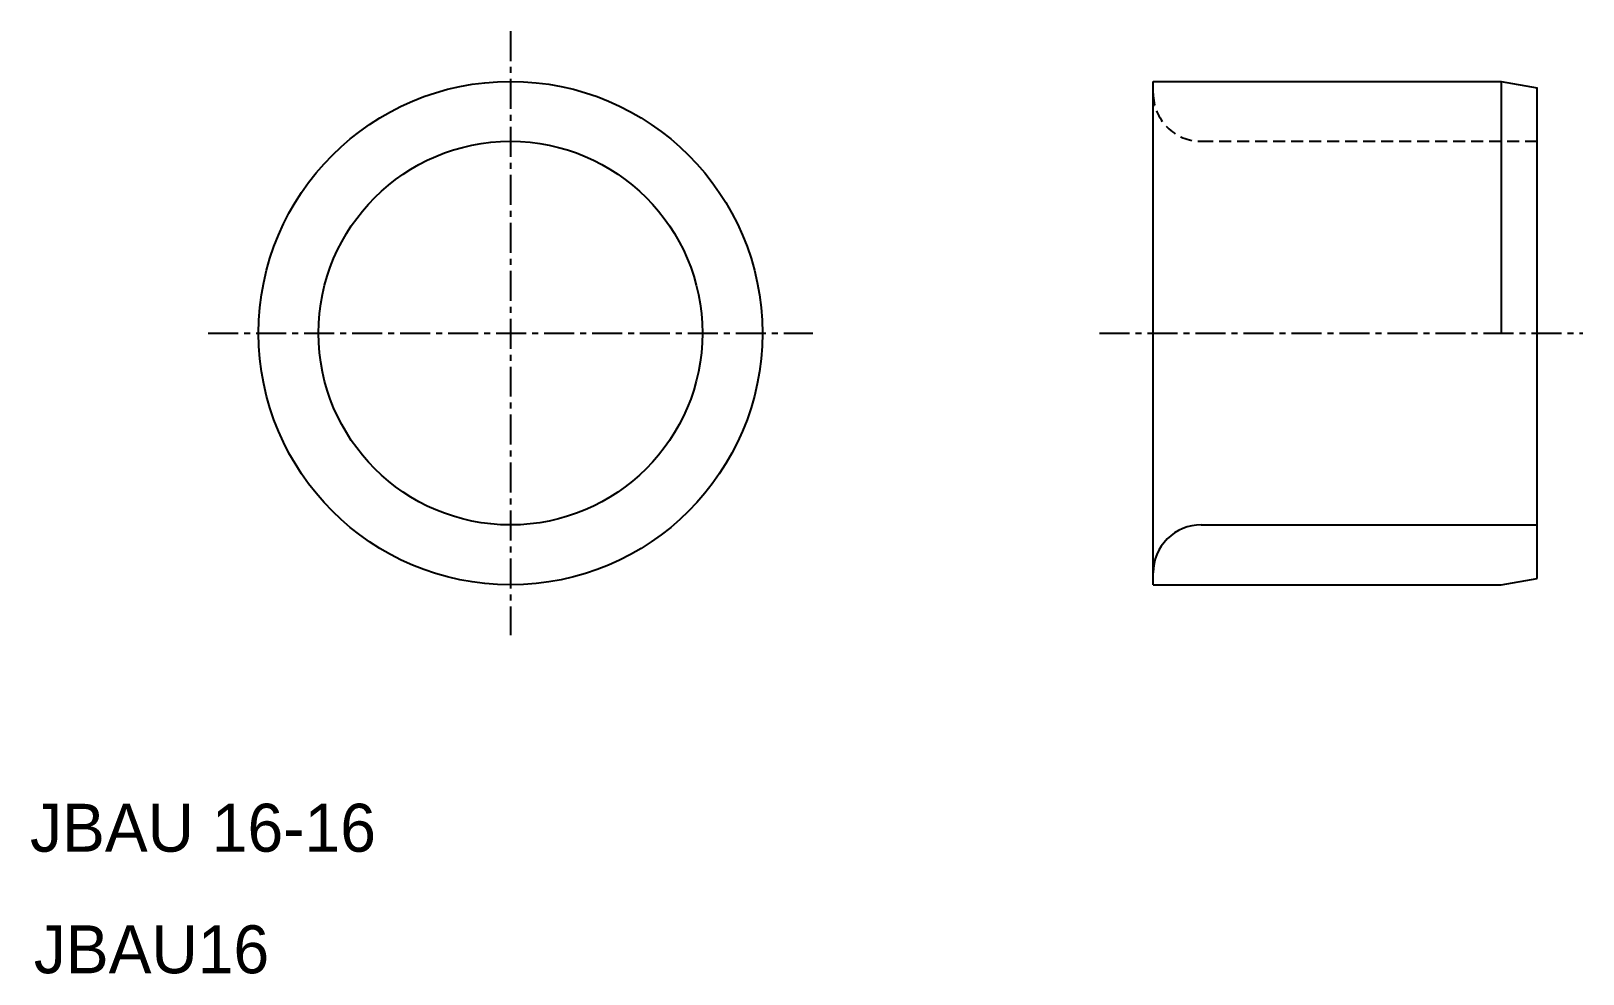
# Model space of a CAD drawing. Extents: x 66.2 to 130.9, y 135.9 to 175.2.
import ezdxf

# ---------------------------------------------------------------- set-up
doc = ezdxf.new("R2010")
doc.units = 0
doc.linetypes.add('CENTER', pattern=[2, 1.25, -0.25, 0.25, -0.25])
doc.linetypes.add('DASHED', pattern=[0.75, 0.5, -0.25])
doc.layers.get('0').update_dxf_attribs({"linetype": 'CONTINUOUS'})
doc.layers.add('CENTER', color=1, linetype='CENTER')

msp = doc.modelspace()

# ---------------------------------------------------------------- linework, layer by layer
at = {"color": 7, "linetype": 'CONTINUOUS'}
for p, q in [((113.004, 173.113), (127.504, 173.113)), ((113.004, 152.113), (113.004, 173.113)), ((127.504, 173.113), (127.504, 162.613)), ((127.504, 173.113), (129.004, 172.849)), ((129.004, 152.378), (129.004, 172.849)), ((115.004, 154.613), (129.004, 154.613)), ((113.004, 152.113), (127.504, 152.113)), ((127.504, 152.113), (129.004, 152.378))]:
    msp.add_line(p, q, dxfattribs=at)
at = {"color": 3, "linetype": 'DASHED'}
msp.add_line((115.004, 170.613), (129.004, 170.613), dxfattribs=at)
at = {"color": 7, "linetype": 'CONTINUOUS'}
for radius in [10.5, 8]:
    msp.add_circle((86.21, 162.613), radius, dxfattribs=at)
at = {"color": 3, "linetype": 'DASHED'}
msp.add_arc((115.004, 172.613), 2, 179.99999, 270, dxfattribs=at)
at = {"color": 7, "linetype": 'CONTINUOUS'}
msp.add_arc((115.004, 152.613), 2, 90, 180.00001, dxfattribs=at)
at = {"layer": 'CENTER', "color": 1, "linetype": 'CENTER'}
for p, q in [((86.21, 175.213), (86.21, 150.013)), ((73.61, 162.613), (98.81, 162.613)), ((110.771, 162.613), (130.92, 162.613))]:
    msp.add_line(p, q, dxfattribs=at)

# ---------------------------------------------------------------- texts
at = {"color": 7, "linetype": 'CONTINUOUS'}
for s, p in [('JBAU 16-16', (66.182, 140.983)), ('JBAU16', (66.34, 135.912))]:
    msp.add_text(s, height=2, dxfattribs=at).set_placement(p)

doc.saveas('drawing.dxf')
